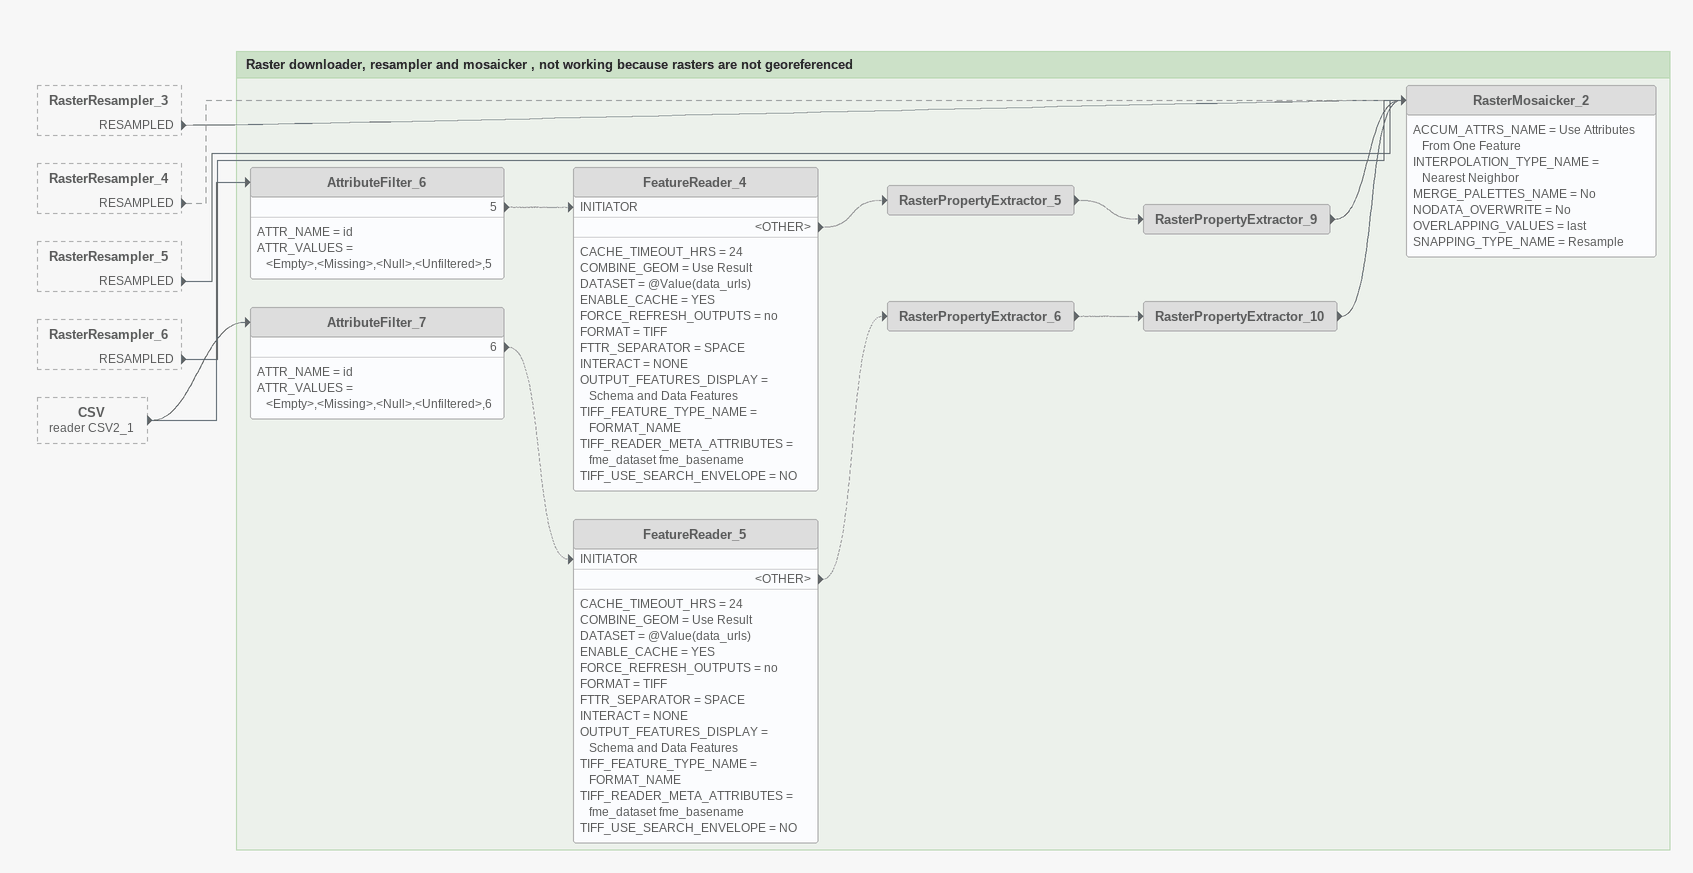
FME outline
RasterResampler_3 [outside]
    RESAMPLED -> RasterMosaicker_2
RasterResampler_4 [outside]
    RESAMPLED -> RasterMosaicker_2 [off]
RasterResampler_5 [outside]
    RESAMPLED -> RasterMosaicker_2
RasterResampler_6 [outside]
    RESAMPLED -> RasterMosaicker_2
CSV (reader CSV2_1) [outside]
    -> AttributeFilter_6
    -> AttributeFilter_7

Bookmark: Raster downloader, resampler and mosaicker , not working because rasters are not georeferenced
AttributeFilter_6 [off]
    ATTR_NAME = id
    ATTR_VALUES = <Empty>,<Missing>,<Null>,<Unfiltered>,5
    5 -> FeatureReader_4 [INITIATOR] [off]
FeatureReader_4 [off]
    CACHE_TIMEOUT_HRS = 24
    COMBINE_GEOM = Use Result
    DATASET = @Value(data_urls)
    ENABLE_CACHE = YES
    FORCE_REFRESH_OUTPUTS = no
    FORMAT = TIFF
    FTTR_SEPARATOR = SPACE
    INTERACT = NONE
    OUTPUT_FEATURES_DISPLAY = Schema and Data Features
    TIFF_FEATURE_TYPE_NAME = FORMAT_NAME
    TIFF_READER_META_ATTRIBUTES = fme_dataset fme_basename
    TIFF_USE_SEARCH_ENVELOPE = NO
    <OTHER> -> RasterPropertyExtractor_5 [off]
RasterPropertyExtractor_5 [off]
    -> RasterPropertyExtractor_9 [off]
RasterPropertyExtractor_9 [off]
    -> RasterMosaicker_2
AttributeFilter_7 [off]
    ATTR_NAME = id
    ATTR_VALUES = <Empty>,<Missing>,<Null>,<Unfiltered>,6
    6 -> FeatureReader_5 [INITIATOR] [off]
FeatureReader_5 [off]
    CACHE_TIMEOUT_HRS = 24
    COMBINE_GEOM = Use Result
    DATASET = @Value(data_urls)
    ENABLE_CACHE = YES
    FORCE_REFRESH_OUTPUTS = no
    FORMAT = TIFF
    FTTR_SEPARATOR = SPACE
    INTERACT = NONE
    OUTPUT_FEATURES_DISPLAY = Schema and Data Features
    TIFF_FEATURE_TYPE_NAME = FORMAT_NAME
    TIFF_READER_META_ATTRIBUTES = fme_dataset fme_basename
    TIFF_USE_SEARCH_ENVELOPE = NO
    <OTHER> -> RasterPropertyExtractor_6 [off]
RasterPropertyExtractor_6 [off]
    -> RasterPropertyExtractor_10 [off]
RasterPropertyExtractor_10 [off]
    -> RasterMosaicker_2
RasterMosaicker_2 [off]
    ACCUM_ATTRS_NAME = Use Attributes From One Feature
    INTERPOLATION_TYPE_NAME = Nearest Neighbor
    MERGE_PALETTES_NAME = No
    NODATA_OVERWRITE = No
    OVERLAPPING_VALUES = last
    SNAPPING_TYPE_NAME = Resample
